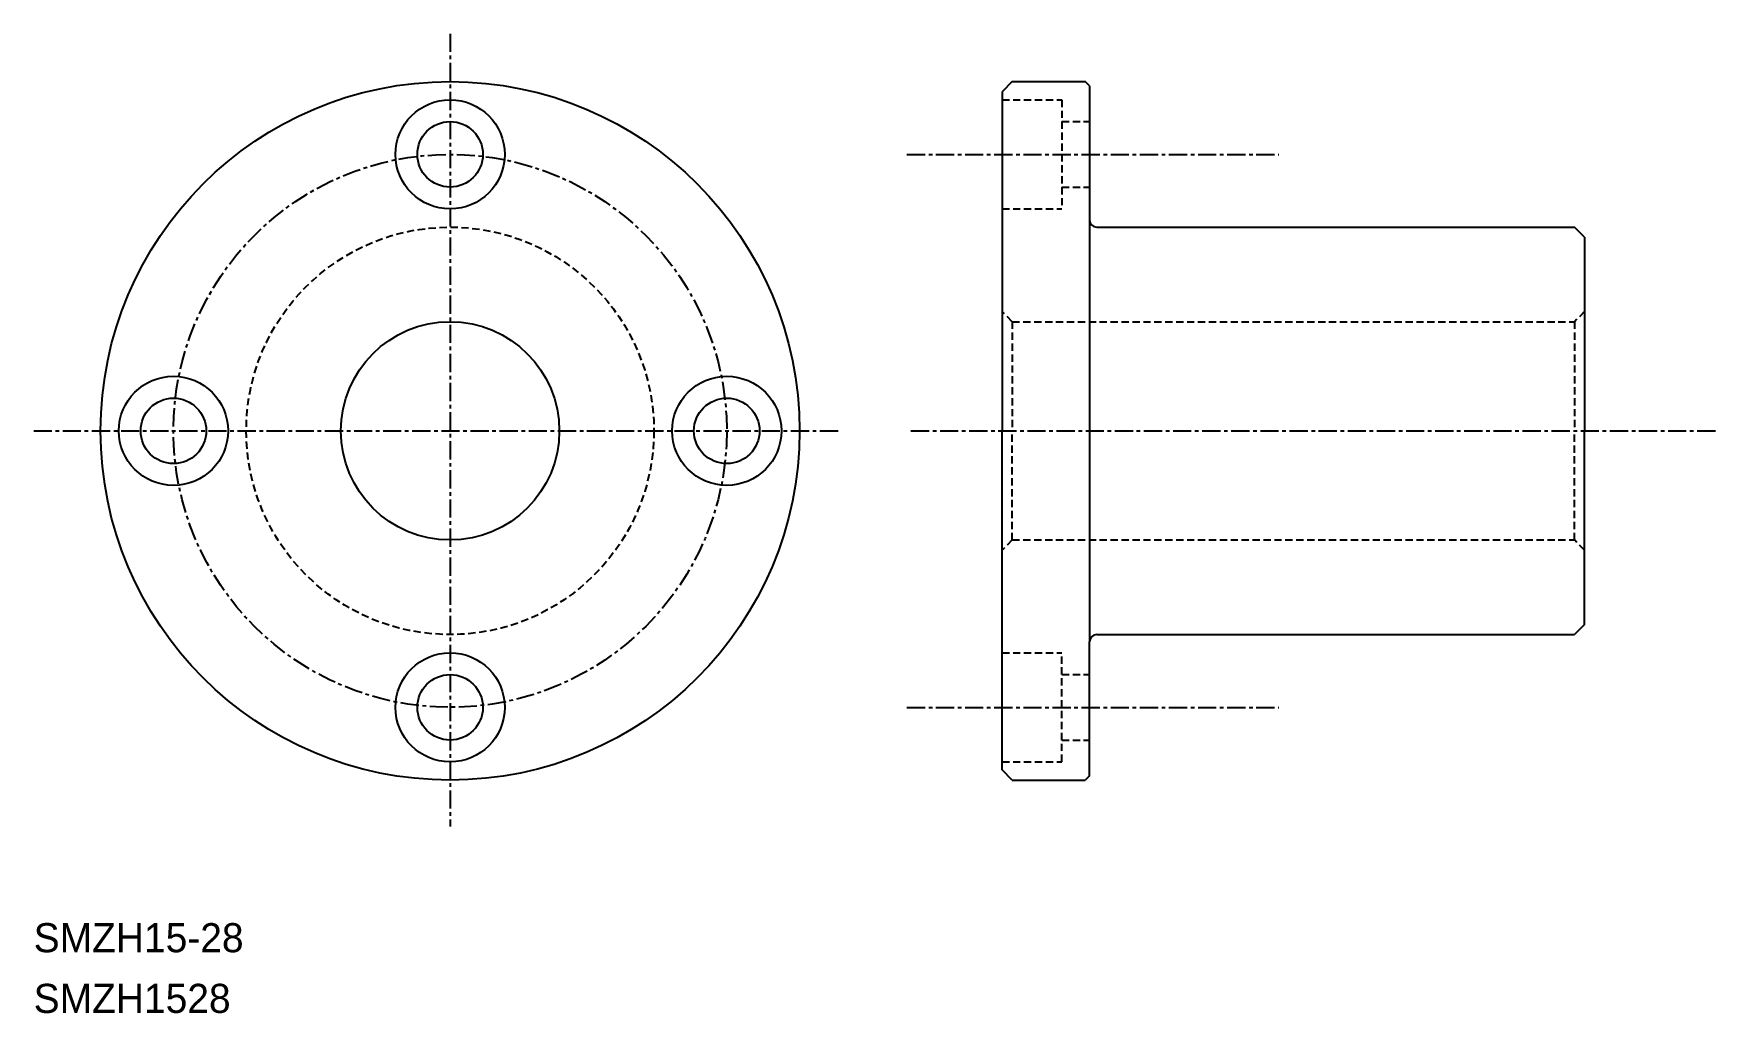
# Model space of a CAD drawing. Extents: x 10 to 126, y 10 to 77.
import ezdxf

# ---------------------------------------------------------------- set-up
doc = ezdxf.new("R2010")
doc.units = 0
doc.linetypes.add('CENTER', pattern=[2, 1.25, -0.25, 0.25, -0.25])
doc.linetypes.add('DASHED', pattern=[0.75, 0.5, -0.25])
doc.layers.get('0').update_dxf_attribs({"linetype": 'CONTINUOUS'})
doc.layers.add('CENTER', color=1, linetype='CENTER')

msp = doc.modelspace()

# ---------------------------------------------------------------- linework, layer by layer
at = {"color": 7, "linetype": 'CONTINUOUS'}
for p, q in [((77.21, 74), (76.51, 73.3)), ((76.51, 73.3), (76.51, 50)), ((77.21, 74), (82.21, 74)), ((82.51, 73.7), (82.21, 74)), ((82.51, 73.7), (82.51, 64.5)), ((82.51, 66.75), (82.51, 66.75)), ((82.51, 64.5), (82.51, 35.5)), ((83.01, 64), (115.81, 64)), ((116.51, 63.3), (115.81, 64)), ((116.51, 63.3), (116.51, 58.7)), ((116.51, 58.7), (116.51, 50)), ((76.51, 41.3), (76.51, 50)), ((116.51, 41.3), (116.51, 50)), ((76.51, 26.7), (76.51, 41.3)), ((116.51, 36.7), (116.51, 41.3)), ((83.01, 36), (115.81, 36)), ((116.51, 36.7), (115.81, 36)), ((82.51, 26.3), (82.51, 35.5)), ((82.51, 33.25), (82.51, 33.25)), ((77.21, 26), (76.51, 26.7)), ((77.21, 26), (82.21, 26)), ((82.51, 26.3), (82.21, 26))]:
    msp.add_line(p, q, dxfattribs=at)
at = {"color": 3, "linetype": 'DASHED'}
for p, q in [((76.51, 72.75), (80.61, 72.75)), ((80.61, 72.75), (80.61, 65.25)), ((80.61, 71.25), (82.51, 71.25)), ((80.61, 66.75), (82.51, 66.75)), ((76.51, 65.25), (80.61, 65.25)), ((77.21, 57.5), (76.51, 58.2)), ((116.51, 58.2), (115.81, 57.5)), ((77.21, 57.5), (115.81, 57.5)), ((77.21, 57.5), (77.21, 50)), ((115.81, 57.5), (115.81, 50)), ((77.21, 42.5), (77.21, 50)), ((115.81, 42.5), (115.81, 50)), ((77.21, 42.5), (76.51, 41.8)), ((77.21, 42.5), (115.81, 42.5)), ((116.51, 41.8), (115.81, 42.5)), ((76.51, 34.75), (80.61, 34.75)), ((80.61, 27.25), (80.61, 34.75)), ((80.61, 33.25), (82.51, 33.25)), ((80.61, 28.75), (82.51, 28.75)), ((76.51, 27.25), (80.61, 27.25))]:
    msp.add_line(p, q, dxfattribs=at)
at = {"color": 7, "linetype": 'CONTINUOUS'}
for centre, radius in [((38.6, 50), 24), ((38.6, 69), 3.75), ((38.6, 69), 2.25), ((38.6, 50), 7.5), ((19.6, 50), 3.75), ((57.6, 50), 3.75), ((19.6, 50), 2.25), ((57.6, 50), 2.25), ((38.6, 31), 3.75), ((38.6, 31), 2.25)]:
    msp.add_circle(centre, radius, dxfattribs=at)
at = {"color": 3, "linetype": 'DASHED'}
msp.add_circle((38.6, 50), 14, dxfattribs=at)
at = {"color": 7, "linetype": 'CONTINUOUS'}
for centre, start, end in [((83.01, 64.5), 180, 270), ((83.01, 35.5), 90, 180)]:
    msp.add_arc(centre, 0.5, start, end, dxfattribs=at)
at = {"layer": 'CENTER', "color": 1, "linetype": 'CENTER'}
for p, q in [((38.6, 77.29), (38.6, 22.82)), ((69.97, 69), (95.51, 69)), ((10, 50), (65.24, 50)), ((70.25, 50), (125.63, 50)), ((69.97, 31), (95.51, 31))]:
    msp.add_line(p, q, dxfattribs=at)
msp.add_circle((38.6, 50), 19, dxfattribs=at)

# ---------------------------------------------------------------- texts
at = {"color": 7, "linetype": 'CONTINUOUS'}
for s, p in [('SMZH15-28', (10, 14.17)), ('SMZH1528', (10, 10))]:
    msp.add_text(s, height=2, dxfattribs=at).set_placement(p)

doc.saveas('drawing.dxf')
